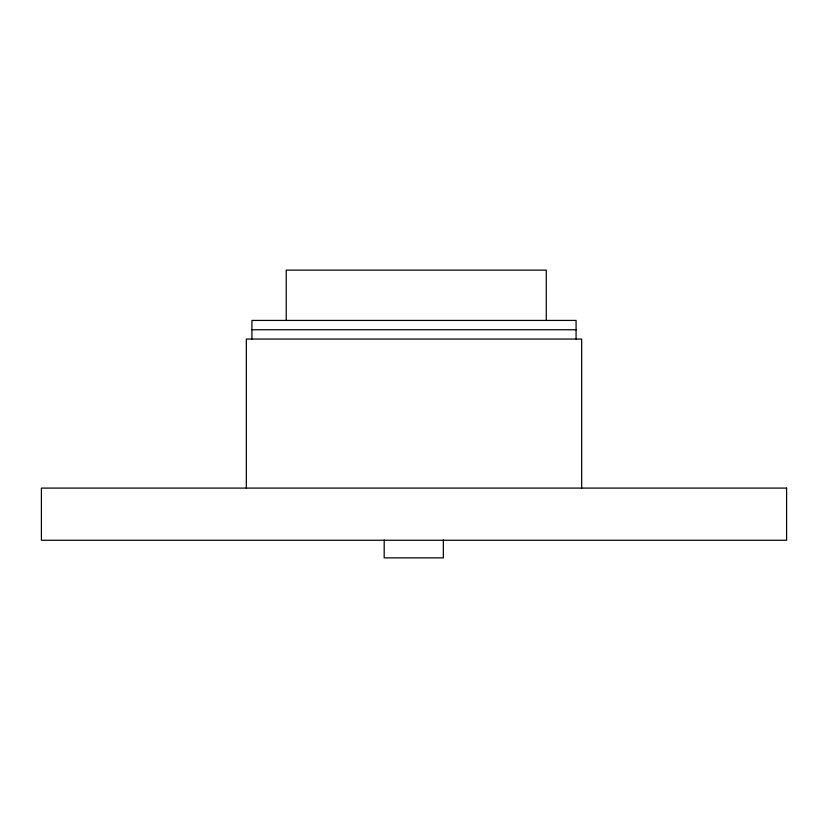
<?xml version="1.0" encoding="UTF-8"?>
<svg xmlns="http://www.w3.org/2000/svg" width="828" height="828" viewBox="0 0 828 828"><rect width="100%" height="100%" fill="white"/><g stroke="black" fill="none" stroke-linecap="round" stroke-linejoin="round"><path stroke-width="1.24" d="M384.192 539.97L384.192 557.875L443.342 557.875L443.342 539.97M251.919 329.741L576.081 329.741M581.67 488.096L581.67 339.056L246.33 339.056L246.33 488.096M576.081 339.056L576.081 320.426L251.919 320.426L251.919 339.056M546.273 320.426L546.273 270.125L286.229 270.125L286.229 320.426M786.6 488.096L41.4 488.096L41.4 540.26L786.6 540.26L786.6 488.096"/></g></svg>
